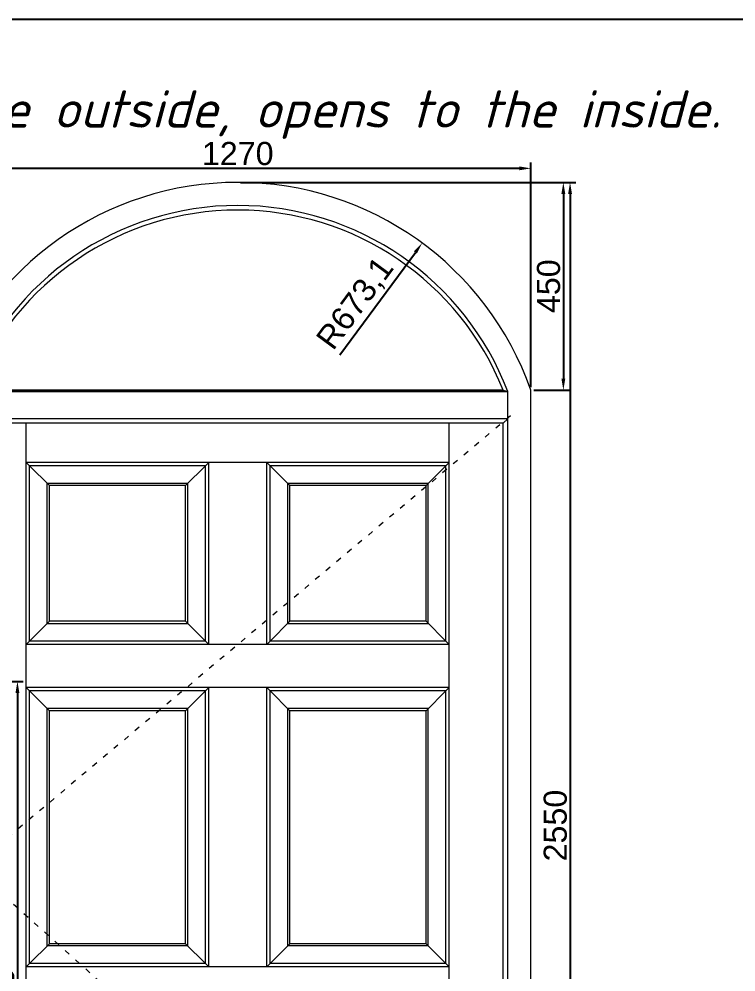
# Model space of a CAD drawing. Header units: millimetres. Extents: x 0 to 182016, y 11 to 3710.
# Drawn here: x 8557 to 10111, y 1646 to 3710 of the extents above; entities that cross this region are included whole.
import ezdxf

# ---------------------------------------------------------------- set-up
doc = ezdxf.new("R2010")
doc.units = ezdxf.units.MM
doc.linetypes.add('ACAD_ISO03W100', pattern=[30, 12, -18])
doc.styles.add('ROMANS', font='stylu.ttf', dxfattribs={"oblique": 15})
doc.styles.get("Standard").update_dxf_attribs({"font": 'arial.ttf'})
doc.dimstyles.new('Padidinti matmenys', dxfattribs={"dimscale": 10, "dimtxt": 5, "dimasz": 2.5, "dimexe": 1.25, "dimexo": 0.625, "dimtad": 1, "dimdec": 1, "dimtxsty": 'Standard', "dimcen": 2.5, "dimadec": 0, "dimazin": 0, "dimtfac": 1, "dimtdec": 1, "dimtmove": 0, "dimatfit": 3, "dimfxl": 1, "dimarcsym": 0})

# ---------------------------------------------------------------- blocks, each defined once
blk = doc.blocks.new('*D1324')
at = {"color": 0, "lineweight": -2, "transparency": 16777216}
for p, q in [((8396.3, 2912.9), (8396.3, 3399.5)), ((9641.3, 3387), (8421.3, 3387)), ((9666.3, 2912.9), (9666.3, 3399.5))]:
    blk.add_line(p, q, dxfattribs=at)
at = {"color": 0, "transparency": 16777216}
for points in [[(8421.3, 3391.2), (8421.3, 3382.8), (8396.3, 3387)], [(9641.3, 3391.2), (9641.3, 3382.8), (9666.3, 3387)]]:
    blk.add_solid(points, dxfattribs=at)
at = {"layer": 'Defpoints', "color": 0, "transparency": 16777216}
for p in [(8396.3, 3387), (8396.3, 2906.6), (9666.3, 2906.6)]:
    blk.add_point(p, dxfattribs=at)
at = {"color": 0, "lineweight": 5, "transparency": 16777216, "insert": (9031.3, 3418.8), "char_height": 50, "attachment_point": 5}
blk.add_mtext('1270', dxfattribs=at)
blk = doc.blocks.new('*D1325')
at = {"color": 0, "lineweight": -2, "transparency": 16777216}
for p, q in [((9037.6, 3356.6), (9763.8, 3356.6)), ((9751.3, 3331.6), (9751.3, 831.6)), ((9672.6, 806.6), (9763.8, 806.6))]:
    blk.add_line(p, q, dxfattribs=at)
at = {"color": 0, "transparency": 16777216}
for points in [[(9747.1, 3331.6), (9755.5, 3331.6), (9751.3, 3356.6)], [(9747.1, 831.6), (9755.5, 831.6), (9751.3, 806.6)]]:
    blk.add_solid(points, dxfattribs=at)
at = {"layer": 'Defpoints', "color": 0, "transparency": 16777216}
for p in [(9031.3, 3356.6), (9666.3, 806.6), (9751.3, 806.6)]:
    blk.add_point(p, dxfattribs=at)
at = {"color": 0, "lineweight": 5, "transparency": 16777216, "insert": (9719.5, 1963.1), "char_height": 50, "attachment_point": 5, "rotation": 90}
blk.add_mtext('2550', dxfattribs=at)
blk = doc.blocks.new('*D1326')
at = {"color": 0, "lineweight": -2, "transparency": 16777216}
for p, q in [((8500.6, 2275.6), (8566.4, 2275.6)), ((8553.9, 2250.6), (8553.9, 850.6)), ((8640, 825.6), (8541.4, 825.6))]:
    blk.add_line(p, q, dxfattribs=at)
at = {"color": 0, "transparency": 16777216}
for points in [[(8549.8, 2250.6), (8558.1, 2250.6), (8553.9, 2275.6)], [(8549.8, 850.6), (8558.1, 850.6), (8553.9, 825.6)]]:
    blk.add_solid(points, dxfattribs=at)
at = {"layer": 'Defpoints', "color": 0, "transparency": 16777216}
for p in [(8494.3, 2275.6), (8553.9, 825.6), (8646.3, 825.6)]:
    blk.add_point(p, dxfattribs=at)
at = {"color": 0, "lineweight": 5, "transparency": 16777216, "insert": (8522.2, 1576.9), "char_height": 50, "attachment_point": 5, "rotation": 90}
blk.add_mtext('1450', dxfattribs=at)
blk = doc.blocks.new('*D2001')
at = {"color": 0, "lineweight": -2, "ltscale": 0.1, "transparency": 16777216}
for p, q in [((9037.6, 3356.6), (9749.3, 3356.6)), ((9736.8, 3331.6), (9736.8, 2931.6)), ((9672.6, 2906.6), (9749.3, 2906.6))]:
    blk.add_line(p, q, dxfattribs=at)
at = {"color": 0, "ltscale": 0.1, "transparency": 16777216}
for points in [[(9732.6, 3331.6), (9741, 3331.6), (9736.8, 3356.6)], [(9732.6, 2931.6), (9741, 2931.6), (9736.8, 2906.6)]]:
    blk.add_solid(points, dxfattribs=at)
at = {"layer": 'Defpoints', "color": 0, "ltscale": 0.1, "transparency": 16777216}
for p in [(9031.3, 3356.6), (9666.3, 2906.6), (9736.8, 2906.6)]:
    blk.add_point(p, dxfattribs=at)
at = {"color": 0, "ltscale": 0.1, "transparency": 16777216, "insert": (9705, 3131.6), "char_height": 50, "attachment_point": 5, "rotation": 90}
blk.add_mtext('450', dxfattribs=at)
blk = doc.blocks.new('*D1975')
at = {"color": 0, "lineweight": -2, "ltscale": 0.1, "transparency": 16777216}
blk.add_line((9252.3, 2983), (9416.1, 3205), dxfattribs=at)
at = {"color": 0, "ltscale": 0.1, "transparency": 16777216}
blk.add_solid([(9412.8, 3207.4), (9419.5, 3202.5), (9431, 3225.1)], dxfattribs=at)
at = {"layer": 'Defpoints', "color": 0, "ltscale": 0.1, "transparency": 16777216}
for p in [(9431, 3225.1), (9031.3, 2683.5)]:
    blk.add_point(p, dxfattribs=at)
at = {"color": 0, "ltscale": 0.1, "transparency": 16777216, "insert": (9288.3, 3092.8), "char_height": 50, "attachment_point": 5, "rotation": 53.5731}
blk.add_mtext('R673,1', dxfattribs=at)

msp = doc.modelspace()

# ---------------------------------------------------------------- linework, layer by layer
at = {"lineweight": 5}
for p, q in [((9616.3354087, 2903.6635153), (8446.3026384, 2903.6635153)), ((9616.3354083, 2902.6709692), (8446.3026384, 2902.6709692)), ((9606.3354098, 2906.6060072), (8456.3017083, 2906.6060072)), ((9606.33541, 2906.6023014), (9616.3354087, 2903.6635153)), ((9616.3345761, 825.3032541), (9616.3354087, 2903.6635153)), ((9666.3344797, 806.5528202), (9666.3344797, 2906.6060077)), ((9616.3344793, 2844.6060072), (8446.3026384, 2844.6060072)), ((9606.3344793, 2834.6060072), (8456.3026384, 2834.6060072)), ((8572.9855441, 825.5614001), (8572.9855441, 2834.6060072)), ((9489.6515736, 825.5597488), (9489.6515736, 2834.6060072)), ((9606.3344793, 2834.6060072), (9616.3344793, 2844.6060072)), ((9606.3344793, 826.6759213), (9606.3344793, 2834.6060072)), ((9489.6515736, 2750.0768427), (8572.984052, 2750.0768427)), ((8580.3011463, 2742.7613998), (8572.9855441, 2750.0784941)), ((8968.6349071, 2750.0768427), (8961.3178128, 2742.7597484)), ((8968.6349071, 2355.4426541), (8968.6349071, 2750.0768427)), ((9094.0007185, 2355.4426541), (9094.0007185, 2750.0768427)), ((9101.3178128, 2742.7597484), (9094.0007185, 2750.0768427)), ((9482.3344793, 2742.7597484), (9489.6515736, 2750.0768427)), ((8580.3011463, 2362.7597484), (8580.3011463, 2742.7613998)), ((8961.3178128, 2742.7597484), (8580.3011463, 2742.7597484)), ((8623.4316649, 2699.6308816), (8580.3011463, 2742.7597484)), ((8918.1871938, 2699.6308816), (8961.3178128, 2742.7597484)), ((8961.3178128, 2362.7597484), (8961.3178128, 2742.7597484)), ((9482.3344793, 2742.7597484), (9101.3178128, 2742.7597484)), ((9101.3178128, 2362.7597484), (9101.3178128, 2742.7597484)), ((9144.4483314, 2699.6308816), (9101.3178128, 2742.7597484)), ((9439.2038603, 2699.6308816), (9482.3344793, 2742.7597484)), ((9482.3344793, 2362.7597484), (9482.3344793, 2742.7597484)), ((8923.1353951, 2704.5788819), (8618.4834751, 2704.5788819)), ((8618.4836646, 2400.9422667), (8618.4836646, 2704.5786924)), ((8923.1351941, 2400.9422782), (8923.1351941, 2704.5786809)), ((9444.1520616, 2704.5788819), (9139.5001416, 2704.5788819)), ((9139.5003311, 2400.9422667), (9139.5003311, 2704.5786924)), ((9444.1518606, 2400.9422782), (9444.1518606, 2704.5786809)), ((8918.1871938, 2699.6308816), (8623.4316649, 2699.6308816)), ((8623.4316649, 2405.890267), (8623.4316649, 2699.6308816)), ((8918.1871938, 2405.890267), (8918.1871938, 2699.6308816)), ((9439.2038603, 2699.6308816), (9144.4483314, 2699.6308816)), ((9144.4483314, 2405.890267), (9144.4483314, 2699.6308816)), ((9439.2038603, 2405.890267), (9439.2038603, 2699.6308816)), ((8623.4316649, 2405.890267), (8580.3011463, 2362.7597484)), ((8923.6465579, 2400.4309156), (8617.9723135, 2400.4309156)), ((8918.1871938, 2405.890267), (8623.4316649, 2405.890267)), ((8961.3178128, 2362.7597484), (8918.1871938, 2405.890267)), ((9144.4483314, 2405.890267), (9101.3178128, 2362.7597484)), ((9444.6632244, 2400.4309156), (9138.98898, 2400.4309156)), ((9439.2038603, 2405.890267), (9144.4483314, 2405.890267)), ((9482.3344793, 2362.7597484), (9439.2038603, 2405.890267)), ((8580.3011463, 2362.7597484), (8572.9855441, 2355.4426541)), ((9489.6515736, 2355.4426541), (8572.9855441, 2355.4426541)), ((8961.3178128, 2362.7597484), (8580.3011463, 2362.7597484)), ((8961.3178128, 2362.7597484), (8968.6349071, 2355.4426541)), ((9101.3178128, 2362.7597484), (9094.0007185, 2355.4426541)), ((9482.3344793, 2362.7597484), (9101.3178128, 2362.7597484)), ((9482.3344793, 2362.7597484), (9489.6515736, 2355.4426541)), ((9489.6515736, 2262.0768427), (8572.9855441, 2262.0768427)), ((8572.9855441, 2262.0768427), (8580.3011463, 2254.7597484)), ((8580.3011463, 1664.1265746), (8580.3011463, 2254.7597484)), ((8961.3178128, 2254.7597484), (8580.3011463, 2254.7597484)), ((8623.4316649, 2211.62897), (8580.3011463, 2254.7597484)), ((8918.1871938, 2211.62897), (8961.3178128, 2254.7597484)), ((8968.6349071, 2262.0768427), (8961.3178128, 2254.7597484)), ((8961.3178128, 1664.1265746), (8961.3178128, 2254.7597484)), ((8968.6349071, 1656.8094803), (8968.6349071, 2262.0768427)), ((9094.0007185, 1656.8094803), (9094.0007185, 2262.0768427)), ((9101.3178128, 2254.7597484), (9094.0007185, 2262.0768427)), ((9101.3178128, 1664.1265746), (9101.3178128, 2254.7597484)), ((9482.3344793, 2254.7597484), (9101.3178128, 2254.7597484)), ((9144.4483314, 2211.62897), (9101.3178128, 2254.7597484)), ((9439.2038603, 2211.62897), (9482.3344793, 2254.7597484)), ((9489.6515736, 2262.0768427), (9482.3344793, 2254.7597484)), ((9482.3344793, 1664.1265746), (9482.3344793, 2254.7597484)), ((8618.4836646, 1702.3090929), (8618.4836646, 2216.5770002)), ((8923.1351758, 2216.5769704), (8618.4836944, 2216.5769704)), ((8918.1871938, 2211.62897), (8623.4316649, 2211.62897)), ((8623.4316649, 1707.2570932), (8623.4316649, 2211.62897)), ((8918.1871938, 1707.2570932), (8918.1871938, 2211.62897)), ((8923.1351941, 1702.3091044), (8923.1351941, 2216.5769887)), ((9139.5003311, 1702.3090929), (9139.5003311, 2216.5770002)), ((9444.1518423, 2216.5769704), (9139.5003609, 2216.5769704)), ((9439.2038603, 2211.62897), (9144.4483314, 2211.62897)), ((9144.4483314, 1707.2570932), (9144.4483314, 2211.62897)), ((9439.2038603, 1707.2570932), (9439.2038603, 2211.62897)), ((9444.1518606, 1702.3091044), (9444.1518606, 2216.5769887)), ((8623.4316649, 1707.2570932), (8580.3011463, 1664.1265746)), ((8923.1352056, 1702.3090929), (8618.4836646, 1702.3090929)), ((8918.1871938, 1707.2570932), (8623.4316649, 1707.2570932)), ((8918.1871938, 1707.2570932), (8961.3178128, 1664.1265746)), ((9144.4483314, 1707.2570932), (9101.3178128, 1664.1265746)), ((9444.1518721, 1702.3090929), (9139.5003311, 1702.3090929)), ((9439.2038603, 1707.2570932), (9144.4483314, 1707.2570932)), ((9439.2038603, 1707.2570932), (9482.3344793, 1664.1265746)), ((8572.9855441, 1656.8094803), (8580.3011463, 1664.1265746)), ((9489.6515736, 1656.8094803), (8572.9855441, 1656.8094803)), ((8961.3178128, 1664.1265746), (8580.3011463, 1664.1265746)), ((8961.3178128, 1664.1265746), (8968.6349071, 1656.8094803)), ((9094.0007185, 1656.8094803), (9101.3178128, 1664.1265746)), ((9482.3344793, 1664.1265746), (9101.3178128, 1664.1265746)), ((9482.3344793, 1664.1265746), (9489.6515736, 1656.8094803))]:
    msp.add_line(p, q, dxfattribs=at)
at = {"linetype": 'ACAD_ISO03W100', "lineweight": 5}
for p, q in [((9622.3344793, 2850.7597484), (8456.3026384, 1872.9909643)), ((8456.3026384, 1872.9909643), (9622.3344793, 825.5597488))]:
    msp.add_line(p, q, dxfattribs=at)
msp.add_lwpolyline([(11420.2655623, 3710.4502728), (11420.2655623, 10.9108603), (5920.9502194, 10.9108603), (5920.9502194, 3710.4502728)], close=True)
at = {"lineweight": 5}
for centre, radius, start, end in [((9031.318559, 2683.5167544), 673.0631726, 19.3570305923, 160.6429694077), ((9031.318559, 2680.4235325), 626.1573248, 20.8868629146, 159.1131370854), ((9031.318559, 2677.6652197), 618.9156375, 21.7094688304, 158.2905311696)]:
    msp.add_arc(centre, radius, start, end, dxfattribs=at)

# ---------------------------------------------------------------- texts
at = {"lineweight": 0, "insert": (7734.5399359, 3556.0894738), "char_height": 80.838163663, "attachment_point": 1, "style": 'ROMANS'}
msp.add_mtext('{\\fISOCPEUR|b0|i0|c186|p34;Viewed from the outside, opens to the inside.}', dxfattribs=at)

# ---------------------------------------------------------------- dimensions: what is measured, and where the dimension line sits
at = {"color": 1, "lineweight": 5}
dim = msp.add_linear_dim(base=(8396.3026384, 3387.0112781), p1=(9666.3344797, 2906.6060074), p2=(8396.3026384, 2906.6060074), angle=180, dimstyle='Padidinti matmenys', dxfattribs=at)
dim.commit()
dim.dimension.update_dxf_attribs({"geometry": '*D1324', "text_midpoint": (9031.318559, 3418.7899275)})
for base, p1, p2, picture, middle in [((9751.2840324, 806.5544716), (9031.318559, 3356.579927), (9666.3344797, 806.5544716), '*D1325', (9751.2840324, 1963.0671993)), ((8553.9292884, 825.5603346), (8494.3026384, 2275.5603346), (8646.2709563, 825.5603346), '*D1326', (8553.9292884, 1576.8603346))]:
    dim = msp.add_linear_dim(base=base, p1=p1, p2=p2, angle=90, dimstyle='Padidinti matmenys', dxfattribs=at)
    dim.commit()
    dim.dimension.update_dxf_attribs({"geometry": picture, "text_midpoint": middle, "dimtype": 160})
at = {"color": 1, "ltscale": 0.1}
dim = msp.add_linear_dim(base=(9736.8147283, 2906.6060077), p1=(9031.318559, 3356.579927), p2=(9666.3344797, 2906.6060077), angle=90, dimstyle='Padidinti matmenys', dxfattribs=at)
dim.commit()
dim.dimension.update_dxf_attribs({"geometry": '*D2001', "text_midpoint": (9705.0360789, 3131.5929673)})
dim = msp.add_radius_dim(center=(9031.318559, 2683.5167544), mpoint=(9430.9809338, 3225.0737878), dimstyle='Padidinti matmenys', dxfattribs=at)
dim.commit()
dim.dimension.update_dxf_attribs({"geometry": '*D1975', "text_midpoint": (9317.4789651, 3071.2744979), "dimtype": 164})

doc.saveas('drawing.dxf')
